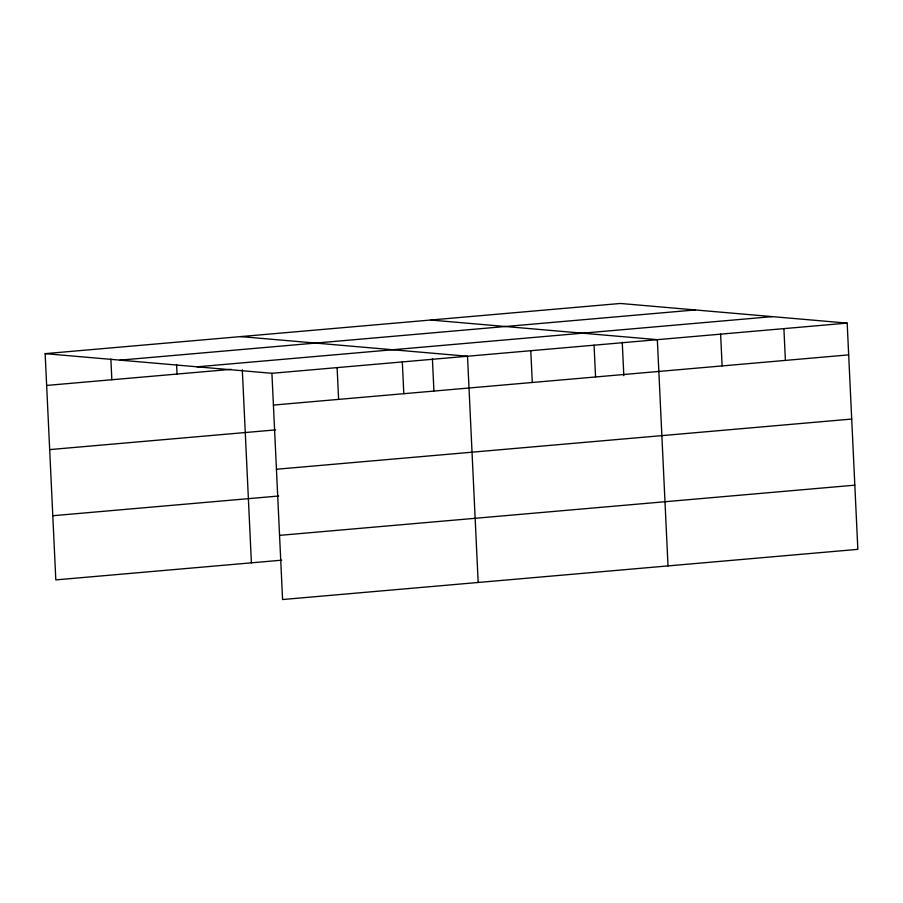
<?xml version="1.0" encoding="UTF-8"?>
<svg xmlns="http://www.w3.org/2000/svg" width="903" height="903" viewBox="0 0 903 903"><rect width="100%" height="100%" fill="white"/><g stroke="black" fill="none" stroke-linecap="round" stroke-linejoin="round"><path stroke-width="1.35" d="M45.15 353.649L620.417 303.464L847.183 323.105L857.85 549.351L282.583 599.536L271.916 373.3L45.15 353.649L55.817 579.895L281.668 560.187M119.986 360.139L695.242 309.943M197.08 366.81L772.347 316.626M46.651 385.434L231.145 369.338M271.916 373.3L847.183 323.105M273.417 405.075L848.685 354.879M49.676 449.604L275.528 429.896M276.442 469.255L851.71 419.06M52.792 515.726L278.643 496.018M279.558 535.366L854.825 485.171M430.573 320.023L657.339 339.663L668.017 565.91M240.74 336.593L467.506 356.233L478.172 582.469M783.906 328.624L785.396 360.41M720.617 334.144L722.118 365.929M622.246 342.214L623.826 375.693M594.061 345.183L595.562 376.969M530.783 350.714L532.285 382.488M432.402 358.784L433.914 390.864M402.309 361.922L403.81 393.697M337.112 367.611L338.614 399.386M242.309 369.767L251.406 562.829M176.582 364.383L177.044 374.056M110.866 359.022L111.848 379.745"/></g></svg>
